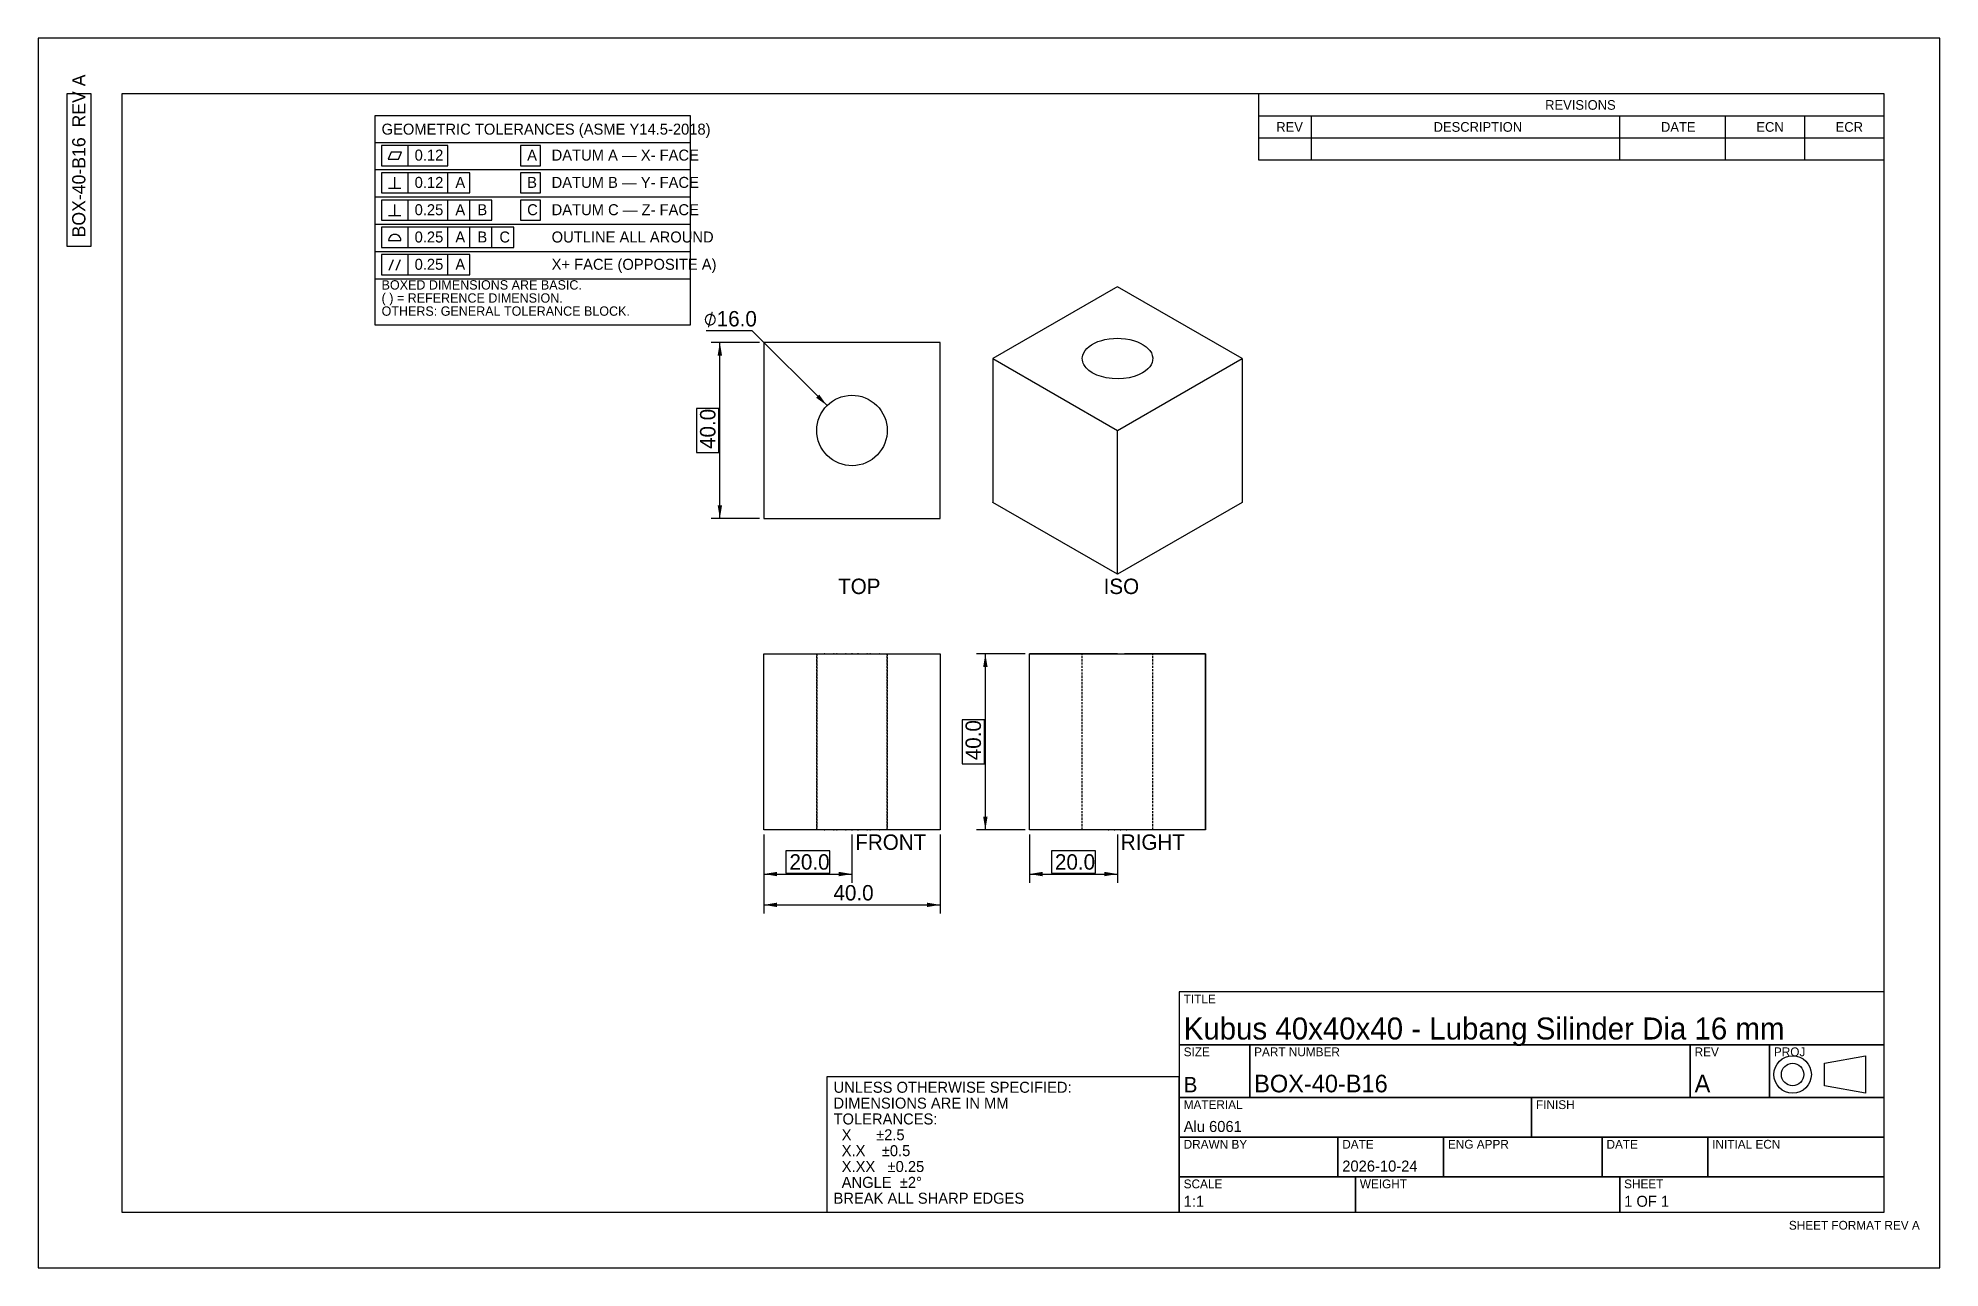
# Model space of a CAD drawing. Header units: millimetres. Extents: x 0 to 432, y 0 to 279.
import ezdxf

# ---------------------------------------------------------------- set-up
doc = ezdxf.new("R2010")
doc.units = ezdxf.units.MM
doc.linetypes.add('HIDDEN', pattern=[0.75, 0.5, -0.25])
for name, color, linetype in [('BORDER', 7, 'CONTINUOUS'), ('DIMS', 7, 'CONTINUOUS'), ('HIDDEN', 8, 'HIDDEN'), ('TEXT', 7, 'CONTINUOUS'), ('TITLEBLOCK', 7, 'CONTINUOUS'), ('VISIBLE', 7, 'CONTINUOUS')]:
    doc.layers.add(name, color=color, linetype=linetype)

msp = doc.modelspace()

# ---------------------------------------------------------------- linework, layer by layer
at = {"layer": 'BORDER'}
for p, q in [((431.8, 279.4), (0, 279.4)), ((0, 279.4), (0, 0)), ((431.8, 0), (431.8, 279.4)), ((419.1, 266.7), (19.05, 266.7)), ((19.05, 266.7), (19.05, 12.7)), ((419.1, 12.7), (419.1, 266.7)), ((19.05, 12.7), (419.1, 12.7)), ((0, 0), (431.8, 0))]:
    msp.add_line(p, q, dxfattribs=at)
at = {"layer": 'DIMS'}
for p, q in [((162.163312, 212.880681), (151.663312, 212.880681)), ((179.133875, 195.910118), (162.163312, 212.880681)), ((163.790729, 210.253264), (152.790729, 210.253264)), ((154.790729, 170.253264), (154.790729, 210.253264)), ((154.590729, 195.253264), (149.490729, 195.253264)), ((149.490729, 195.253264), (149.490729, 185.253264)), ((154.590729, 185.253264), (154.590729, 195.253264)), ((149.490729, 185.253264), (154.590729, 185.253264)), ((163.790729, 170.253264), (152.790729, 170.253264)), ((224.075, 139.540137), (213.075, 139.540137)), ((215.075, 99.540137), (215.075, 139.540137)), ((214.875, 124.540137), (209.775, 124.540137)), ((209.775, 124.540137), (209.775, 114.540137)), ((214.875, 114.540137), (214.875, 124.540137)), ((209.775, 114.540137), (214.875, 114.540137)), ((224.075, 99.540137), (213.075, 99.540137)), ((164.790729, 98.486873), (164.790729, 87.486873)), ((164.790729, 98.486873), (164.790729, 80.486873)), ((184.790729, 98.486873), (184.790729, 87.486873)), ((204.790729, 98.486873), (204.790729, 80.486873)), ((225.075, 98.486873), (225.075, 87.486873)), ((245.075, 98.486873), (245.075, 87.486873)), ((179.790729, 94.786873), (169.790729, 94.786873)), ((169.790729, 94.786873), (169.790729, 89.686873)), ((179.790729, 89.686873), (179.790729, 94.786873)), ((240.075, 94.786873), (230.075, 94.786873)), ((230.075, 94.786873), (230.075, 89.686873)), ((240.075, 89.686873), (240.075, 94.786873)), ((164.790729, 89.486873), (184.790729, 89.486873)), ((169.790729, 89.686873), (179.790729, 89.686873)), ((225.075, 89.486873), (245.075, 89.486873)), ((230.075, 89.686873), (240.075, 89.686873)), ((164.790729, 82.486873), (204.790729, 82.486873))]:
    msp.add_line(p, q, dxfattribs=at)
for points in [[(154.790729, 210.253264), (154.290729, 207.253264), (155.290729, 207.253264)], [(179.133875, 195.910118), (177.366108, 198.384992), (176.659001, 197.677885)], [(154.790729, 170.253264), (155.290729, 173.253264), (154.290729, 173.253264)], [(215.075, 139.540137), (214.575, 136.540137), (215.575, 136.540137)], [(215.075, 99.540137), (215.575, 102.540137), (214.575, 102.540137)], [(164.790729, 89.486873), (167.790729, 88.986873), (167.790729, 89.986873)], [(184.790729, 89.486873), (181.790729, 89.986873), (181.790729, 88.986873)], [(225.075, 89.486873), (228.075, 88.986873), (228.075, 89.986873)], [(245.075, 89.486873), (242.075, 89.986873), (242.075, 88.986873)], [(164.790729, 82.486873), (167.790729, 81.986873), (167.790729, 82.986873)], [(204.790729, 82.486873), (201.790729, 82.986873), (201.790729, 81.986873)]]:
    msp.add_solid(points, dxfattribs=at)
at = {"layer": 'HIDDEN'}
for p, q in [((237.075, 99.5517), (237.075, 139.528573)), ((253.075, 99.5517), (253.075, 139.528573))]:
    msp.add_line(p, q, dxfattribs=at)
for points in [[(176.7907, 99.5517), (176.7907, 139.5286), (176.7907, 99.5517)], [(178.6342, 139.5401), (178.5097, 139.5401), (178.6342, 139.5401)], [(180.7337, 139.5401), (180.5644, 139.5401), (180.7337, 139.5401)], [(181.4347, 139.5401), (181.2561, 139.5401), (181.4347, 139.5401)], [(183.5099, 139.5401), (183.315, 139.5401), (183.5099, 139.5401)], [(184.8897, 139.5401), (184.6918, 139.5401), (184.8897, 139.5401)], [(186.2664, 139.5401), (186.0715, 139.5401), (186.2664, 139.5401)], [(188.3253, 139.5401), (188.1467, 139.5401), (188.3253, 139.5401)], [(189.017, 139.5401), (188.8477, 139.5401), (189.017, 139.5401)], [(191.0717, 139.5401), (190.9473, 139.5401), (191.0717, 139.5401)], [(192.7907, 99.5517), (192.7907, 139.5286), (192.7907, 99.5517)], [(178.5097, 99.5401), (178.6342, 99.5401), (178.5097, 99.5401)], [(180.5644, 99.5401), (180.7337, 99.5401), (180.5644, 99.5401)], [(181.2561, 99.5401), (181.4347, 99.5401), (181.2561, 99.5401)], [(183.315, 99.5401), (183.5099, 99.5401), (183.315, 99.5401)], [(184.6918, 99.5401), (184.8897, 99.5401), (184.6918, 99.5401)], [(186.0715, 99.5401), (186.2664, 99.5401), (186.0715, 99.5401)], [(188.1467, 99.5401), (188.3253, 99.5401), (188.1467, 99.5401)], [(188.8477, 99.5401), (189.017, 99.5401), (188.8477, 99.5401)], [(190.9473, 99.5401), (191.0717, 99.5401), (190.9473, 99.5401)], [(243.1162, 99.5401), (242.9249, 99.5401), (243.1162, 99.5401)], [(244.4819, 99.5401), (244.2847, 99.5401), (244.4819, 99.5401)], [(245.6681, 99.5401), (245.8653, 99.5401), (245.6681, 99.5401)], [(247.0338, 99.5401), (247.2251, 99.5401), (247.0338, 99.5401)]]:
    msp.add_lwpolyline(points, dxfattribs=at)
at = {"layer": 'TITLEBLOCK'}
for p, q in [((12.05, 266.7), (6.55, 266.7)), ((6.55, 266.7), (6.55, 232.1)), ((12.05, 232.1), (12.05, 266.7)), ((419.1, 266.7), (277.1, 266.7)), ((277.1, 266.7), (277.1, 251.7)), ((419.1, 251.7), (419.1, 266.7)), ((148.1, 261.7), (76.5, 261.7)), ((76.5, 261.7), (76.5, 214.275)), ((148.1, 214.275), (148.1, 261.7)), ((277.1, 261.7), (419.1, 261.7)), ((289.1, 251.7), (289.1, 261.7)), ((359.1, 251.7), (359.1, 261.7)), ((383.1, 251.7), (383.1, 261.7)), ((401.1, 251.7), (401.1, 261.7)), ((76.5, 255.7), (148.1, 255.7)), ((93, 255), (78, 255)), ((78, 255), (78, 250.4)), ((84, 250.4), (84, 255)), ((93, 250.4), (93, 255)), ((114.1, 255), (109.5, 255)), ((109.5, 255), (109.5, 250.4)), ((114.1, 250.4), (114.1, 255)), ((277.1, 256.7), (419.1, 256.7)), ((80.2, 253.5), (79.5, 251.9)), ((79.5, 251.9), (81.8, 251.9)), ((82.5, 253.5), (80.2, 253.5)), ((81.8, 251.9), (82.5, 253.5)), ((277.1, 251.7), (419.1, 251.7)), ((76.5, 249.5), (148.1, 249.5)), ((78, 250.4), (93, 250.4)), ((98, 248.8), (78, 248.8)), ((78, 248.8), (78, 244.2)), ((81, 245.3), (81, 247.8)), ((84, 244.2), (84, 248.8)), ((93, 244.2), (93, 248.8)), ((98, 244.2), (98, 248.8)), ((109.5, 250.4), (114.1, 250.4)), ((114.1, 248.8), (109.5, 248.8)), ((109.5, 248.8), (109.5, 244.2)), ((114.1, 244.2), (114.1, 248.8)), ((76.5, 243.3), (148.1, 243.3)), ((78, 244.2), (98, 244.2)), ((103, 242.6), (78, 242.6)), ((78, 242.6), (78, 238)), ((79.6, 245.3), (82.4, 245.3)), ((84, 238), (84, 242.6)), ((93, 238), (93, 242.6)), ((98, 238), (98, 242.6)), ((103, 238), (103, 242.6)), ((109.5, 244.2), (114.1, 244.2)), ((114.1, 242.6), (109.5, 242.6)), ((109.5, 242.6), (109.5, 238)), ((114.1, 238), (114.1, 242.6)), ((78, 238), (103, 238)), ((79.6, 239.1), (82.4, 239.1)), ((81, 239.1), (81, 241.6)), ((109.5, 238), (114.1, 238)), ((76.5, 237.1), (148.1, 237.1)), ((108, 236.4), (78, 236.4)), ((78, 236.4), (78, 231.8)), ((79.647704, 233.762347), (79.6, 233.4)), ((79.6, 233.4), (82.4, 233.4)), ((79.787564, 234.1), (79.647704, 233.762347)), ((80.010051, 234.389949), (79.787564, 234.1)), ((80.3, 234.612436), (80.010051, 234.389949)), ((80.637653, 234.752296), (80.3, 234.612436)), ((81, 234.8), (80.637653, 234.752296)), ((81.362347, 234.752296), (81, 234.8)), ((81.7, 234.612436), (81.362347, 234.752296)), ((81.989949, 234.389949), (81.7, 234.612436)), ((82.212436, 234.1), (81.989949, 234.389949)), ((82.352296, 233.762347), (82.212436, 234.1)), ((82.4, 233.4), (82.352296, 233.762347)), ((84, 231.8), (84, 236.4)), ((93, 231.8), (93, 236.4)), ((98, 231.8), (98, 236.4)), ((103, 231.8), (103, 236.4)), ((108, 231.8), (108, 236.4)), ((6.55, 232.1), (12.05, 232.1)), ((76.5, 230.9), (148.1, 230.9)), ((78, 231.8), (108, 231.8)), ((98, 230.2), (78, 230.2)), ((78, 230.2), (78, 225.6)), ((79.7, 226.7), (80.7, 229.1)), ((81.3, 226.7), (82.3, 229.1)), ((84, 225.6), (84, 230.2)), ((93, 225.6), (93, 230.2)), ((98, 225.6), (98, 230.2)), ((76.5, 224.7), (148.1, 224.7)), ((78, 225.6), (98, 225.6)), ((76.5, 214.275), (148.1, 214.275)), ((419.1, 62.7), (259.1, 62.7)), ((259.1, 62.7), (259.1, 12.7)), ((419.1, 62.7), (259.1, 62.7)), ((259.1, 62.7), (259.1, 50.7)), ((419.1, 12.7), (419.1, 62.7)), ((419.1, 50.7), (419.1, 62.7)), ((259.1, 50.7), (419.1, 50.7)), ((275.1, 50.7), (259.1, 50.7)), ((259.1, 50.7), (259.1, 38.7)), ((275.1, 38.7), (275.1, 50.7)), ((375.1, 50.7), (275.1, 50.7)), ((275.1, 50.7), (275.1, 38.7)), ((375.1, 38.7), (375.1, 50.7)), ((393.1, 50.7), (375.1, 50.7)), ((375.1, 50.7), (375.1, 38.7)), ((393.1, 38.7), (393.1, 50.7)), ((419.1, 50.7), (393.1, 50.7)), ((393.1, 50.7), (393.1, 38.7)), ((405.575, 46.5), (414.925, 48.2)), ((414.925, 48.2), (414.925, 39.7)), ((419.1, 38.7), (419.1, 50.7)), ((259.1, 43.4), (179.1, 43.4)), ((179.1, 43.4), (179.1, 12.7)), ((259.1, 12.7), (259.1, 43.4)), ((405.575, 41.4), (405.575, 46.5)), ((414.925, 39.7), (405.575, 41.4)), ((259.1, 38.7), (275.1, 38.7)), ((339.1, 38.7), (259.1, 38.7)), ((259.1, 38.7), (259.1, 29.7)), ((275.1, 38.7), (375.1, 38.7)), ((339.1, 29.7), (339.1, 38.7)), ((419.1, 38.7), (339.1, 38.7)), ((339.1, 38.7), (339.1, 29.7)), ((375.1, 38.7), (393.1, 38.7)), ((393.1, 38.7), (419.1, 38.7)), ((419.1, 29.7), (419.1, 38.7)), ((259.1, 29.7), (339.1, 29.7)), ((295.1, 29.7), (259.1, 29.7)), ((259.1, 29.7), (259.1, 20.7)), ((295.1, 20.7), (295.1, 29.7)), ((319.1, 29.7), (295.1, 29.7)), ((295.1, 29.7), (295.1, 20.7)), ((319.1, 20.7), (319.1, 29.7)), ((355.1, 29.7), (319.1, 29.7)), ((319.1, 29.7), (319.1, 20.7)), ((339.1, 29.7), (419.1, 29.7)), ((355.1, 20.7), (355.1, 29.7)), ((379.1, 29.7), (355.1, 29.7)), ((355.1, 29.7), (355.1, 20.7)), ((379.1, 20.7), (379.1, 29.7)), ((419.1, 29.7), (379.1, 29.7)), ((379.1, 29.7), (379.1, 20.7)), ((419.1, 20.7), (419.1, 29.7)), ((259.1, 20.7), (295.1, 20.7)), ((299.1, 20.7), (259.1, 20.7)), ((259.1, 20.7), (259.1, 12.7)), ((295.1, 20.7), (319.1, 20.7)), ((299.1, 12.7), (299.1, 20.7)), ((359.1, 20.7), (299.1, 20.7)), ((299.1, 20.7), (299.1, 12.7)), ((319.1, 20.7), (355.1, 20.7)), ((355.1, 20.7), (379.1, 20.7)), ((359.1, 12.7), (359.1, 20.7)), ((419.1, 20.7), (359.1, 20.7)), ((359.1, 20.7), (359.1, 12.7)), ((379.1, 20.7), (419.1, 20.7)), ((419.1, 12.7), (419.1, 20.7)), ((179.1, 12.7), (259.1, 12.7)), ((259.1, 12.7), (419.1, 12.7)), ((259.1, 12.7), (299.1, 12.7)), ((299.1, 12.7), (359.1, 12.7)), ((359.1, 12.7), (419.1, 12.7))]:
    msp.add_line(p, q, dxfattribs=at)
for radius in [4.25, 2.55]:
    msp.add_circle((398.35, 43.95), radius, dxfattribs=at)
at = {"layer": 'VISIBLE'}
for p, q in [((245.075, 222.89553), (245.075, 222.913127)), ((237.075, 206.573754), (237.075, 206.626685)), ((253.075, 206.573754), (253.075, 206.626685)), ((273.359271, 206.583195), (273.359271, 173.923332)), ((245.075, 157.5934), (245.075, 190.253264)), ((237.075, 139.528573), (237.075, 139.5934)), ((245.053448, 139.540137), (238.889655, 139.540137)), ((253.075, 139.528573), (253.075, 139.5934)), ((237.075, 99.486873), (237.075, 99.5517)), ((253.075, 99.486873), (253.075, 99.5517))]:
    msp.add_line(p, q, dxfattribs=at)
for points in [[(216.7907, 206.5832), (245.075, 190.2533), (273.3593, 206.5832), (245.075, 222.9131), (244.5873, 222.6316), (216.7907, 206.5832), (216.7907, 173.9233)], [(164.7907, 170.2533), (204.7907, 170.2533), (204.7907, 210.2533), (164.7907, 210.2533), (164.7907, 170.2533)], [(250.7319, 203.3172), (249.8331, 202.8702), (248.8298, 202.5047), (247.7439, 202.229), (246.4046, 202.0286), (245.2234, 201.9652), (243.8431, 202.0195), (242.4996, 202.2103), (241.4079, 202.4782), (240.3968, 202.8365), (239.9285, 203.047), (239.3486, 203.3579), (238.5855, 203.8822), (237.965, 204.466), (237.7127, 204.7761), (237.4395, 205.2049), (237.2835, 205.5355), (237.1704, 205.8719), (237.1008, 206.2123), (237.0764, 206.6689), (237.1094, 207.011), (237.1863, 207.3508), (237.4106, 207.9069), (237.752, 208.4427), (238.1059, 208.8512), (238.6438, 209.3303), (239.1453, 209.6837), (239.8531, 210.0823), (240.6407, 210.4276), (241.4961, 210.714), (242.2204, 210.8979), (243.1642, 211.0683), (244.1372, 211.1701), (245.1245, 211.2019), (245.9145, 211.1765), (246.8896, 211.0816), (247.837, 210.918), (248.7421, 210.6882), (249.5913, 210.3956), (250.2215, 210.1194), (250.9378, 209.7258), (251.5645, 209.2842), (251.9949, 208.9008), (252.4373, 208.3902), (252.7672, 207.852), (252.9796, 207.2944), (253.0712, 206.726), (253.0406, 206.1554), (252.9284, 205.7031), (252.6804, 205.1505), (252.398, 204.7237), (251.9448, 204.2163), (251.3865, 203.7451), (250.7319, 203.3172)], [(192.7907, 190.2533), (192.7687, 189.6601), (192.6711, 188.8749), (192.4964, 188.1032), (192.2463, 187.3525), (191.9233, 186.6302), (191.5305, 185.9433), (191.0717, 185.2986), (190.5516, 184.7023), (189.975, 184.1604), (189.3478, 183.6781), (188.6759, 183.26), (187.9661, 182.9104), (187.2252, 182.6327), (186.4605, 182.4295), (185.6794, 182.3028), (184.8897, 182.2539), (184.099, 182.2832), (183.315, 182.3906), (182.5455, 182.5748), (181.798, 182.8341), (181.0797, 183.1661), (180.3977, 183.5673), (179.7587, 184.034), (179.169, 184.5615), (178.6342, 185.1447), (178.1597, 185.7779), (177.75, 186.4548), (177.4092, 187.169), (177.1406, 187.9132), (176.9469, 188.6804), (176.8299, 189.463), (176.7907, 190.2533), (176.8299, 191.0436), (176.9469, 191.8261), (177.1406, 192.5933), (177.4092, 193.3376), (177.75, 194.0517), (178.1597, 194.7286), (178.6342, 195.3618), (179.169, 195.945), (179.7587, 196.4725), (180.3977, 196.9392), (181.0797, 197.3404), (181.798, 197.6724), (182.3563, 197.8739), (183.121, 198.0771), (183.902, 198.2037), (184.6918, 198.2527), (185.4825, 198.2233), (186.2664, 198.116), (187.036, 197.9317), (187.7835, 197.6724), (188.5018, 197.3404), (189.1837, 196.9392), (189.8227, 196.4725), (190.4125, 195.945), (190.9473, 195.3618), (191.4218, 194.7286), (191.8315, 194.0517), (192.1723, 193.3376), (192.4408, 192.5933), (192.6346, 191.8261), (192.7516, 191.0436), (192.7907, 190.2533)], [(273.344, 173.9321), (273.3593, 173.9233), (245.075, 157.5934), (216.7907, 173.9233), (216.806, 173.9321)], [(204.7907, 99.5401), (164.7907, 99.5401), (164.7907, 139.5401), (204.7907, 139.5401), (204.7907, 99.5401)], [(176.7907, 139.5286), (176.7907, 139.5934), (176.7907, 139.5286)], [(192.7907, 139.5286), (192.7907, 139.5934), (192.7907, 139.5286)], [(265.0534, 99.5401), (265.075, 99.5401), (225.075, 99.5401), (225.075, 139.5401), (265.075, 139.5401), (246.6483, 139.5401)], [(238.0276, 139.5401), (225.075, 139.5401), (225.075, 139.5186)], [(243.484, 139.5401), (237.0756, 139.5401), (237.09, 139.5401)], [(237.1141, 139.5401), (253.0744, 139.5401), (246.666, 139.5401)], [(265.075, 99.5401), (265.075, 139.5401), (265.075, 99.5401)], [(176.7907, 99.4869), (176.7907, 99.5517), (176.7907, 99.4869)], [(192.7907, 99.4869), (192.7907, 99.5517), (192.7907, 99.4869)]]:
    msp.add_lwpolyline(points, dxfattribs=at)

# ---------------------------------------------------------------- texts
at = {"layer": 'DIMS'}
for s, p in [('⌀16.0', (151.163312, 213.880681)), ('20.0', (170.590729, 90.486873)), ('20.0', (230.875, 90.486873)), ('40.0', (180.590729, 83.486873))]:
    msp.add_text(s, height=3.5, dxfattribs=at).set_placement(p)
for p in [(153.790729, 186.053264), (214.075, 115.340137)]:
    msp.add_text('40.0', height=3.5, rotation=90, dxfattribs=at).set_placement(p)
at = {"layer": 'TEXT'}
msp.add_text('BOX-40-B16  REV A', height=3, rotation=90, dxfattribs=at).set_placement((10.75, 234.1))
for s, height, p in [('REVISIONS', 2.2, (342.16, 263.1)), ('GEOMETRIC TOLERANCES (ASME Y14.5-2018)', 2.5, (78, 257.45)), ('REV', 2.2, (281.12, 258.1)), ('DESCRIPTION', 2.2, (316.84, 258.1)), ('DATE', 2.2, (368.46, 258.1)), ('ECN', 2.2, (390.12, 258.1)), ('ECR', 2.2, (408.12, 258.1)), ('0.12', 2.5, (85.5, 251.55)), ('A', 2.5, (111.05, 251.55)), ('DATUM A — X- FACE', 2.5, (116.6, 251.55)), ('0.12', 2.5, (85.5, 245.35)), ('A', 2.5, (94.75, 245.35)), ('B', 2.5, (111.05, 245.35)), ('DATUM B — Y- FACE', 2.5, (116.6, 245.35)), ('0.25', 2.5, (85.5, 239.15)), ('A', 2.5, (94.75, 239.15)), ('B', 2.5, (99.75, 239.15)), ('C', 2.5, (111.05, 239.15)), ('DATUM C — Z- FACE', 2.5, (116.6, 239.15)), ('0.25', 2.5, (85.5, 232.95)), ('A', 2.5, (94.75, 232.95)), ('B', 2.5, (99.75, 232.95)), ('C', 2.5, (104.75, 232.95)), ('OUTLINE ALL AROUND', 2.5, (116.6, 232.95)), ('0.25', 2.5, (85.5, 226.75)), ('A', 2.5, (94.75, 226.75)), ('X+ FACE (OPPOSITE A)', 2.5, (116.6, 226.75)), ('( ) = REFERENCE DIMENSION.', 2.125, (78, 219.28125)), ('BOXED DIMENSIONS ARE BASIC.', 2.125, (78, 222.25625)), ('OTHERS: GENERAL TOLERANCE BLOCK.', 2.125, (78, 216.30625)), ('TOP', 3.5, (181.640729, 153.0934)), ('ISO', 3.5, (241.925, 153.0934)), ('FRONT', 3.5, (185.540729, 94.986873)), ('RIGHT', 3.5, (245.825, 94.986873)), ('TITLE', 2, (260.1, 60.1)), ('Kubus 40x40x40 - Lubang Silinder Dia 16 mm', 5, (260.1, 51.9)), ('SIZE', 2, (260.1, 48.1)), ('PART NUMBER', 2, (276.1, 48.1)), ('REV', 2, (376.1, 48.1)), ('PROJ', 2, (394.1, 48.1)), ('B', 3.5, (260.1, 39.9)), ('BOX-40-B16', 4, (276.1, 39.9)), ('A', 4, (376.1, 39.9)), ('UNLESS OTHERWISE SPECIFIED:', 2.5, (180.6, 39.8)), ('TOLERANCES:', 2.5, (180.6, 32.6)), ('DIMENSIONS ARE IN MM', 2.5, (180.6, 36.2)), ('MATERIAL', 2, (260.1, 36.1)), ('FINISH', 2, (340.1, 36.1)), ('  X      ±2.5', 2.5, (180.6, 29)), ('Alu 6061', 2.5, (260.1, 30.9)), ('  X.X    ±0.5', 2.5, (180.6, 25.4)), ('DRAWN BY', 2, (260.1, 27.1)), ('DATE', 2, (296.1, 27.1)), ('ENG APPR', 2, (320.1, 27.1)), ('DATE', 2, (356.1, 27.1)), ('INITIAL ECN', 2, (380.1, 27.1)), ('  X.XX   ±0.25', 2.5, (180.6, 21.8)), ('2026-10-24', 2.5, (296.1, 21.9)), ('  ANGLE  ±2°', 2.5, (180.6, 18.2)), ('SCALE', 2, (260.1, 18.1)), ('WEIGHT', 2, (300.1, 18.1)), ('SHEET', 2, (360.1, 18.1)), ('BREAK ALL SHARP EDGES', 2.5, (180.6, 14.6)), ('1:1', 2.5, (260.1, 13.9)), ('1 OF 1', 2.5, (360.1, 13.9)), ('SHEET FORMAT REV A', 2, (397.5, 8.7))]:
    msp.add_text(s, height=height, dxfattribs=at).set_placement(p)

doc.saveas('drawing.dxf')
